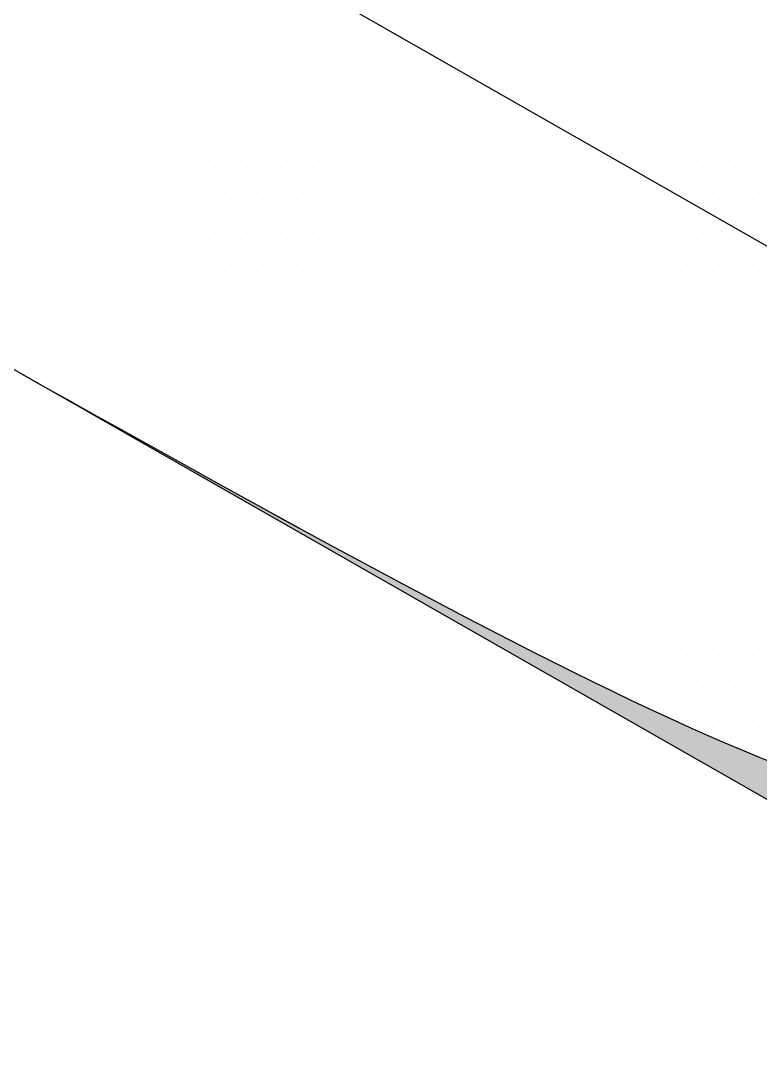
# Model space of a CAD drawing. Extents: x -1140 to 5605, y -816 to 2382.
# Drawn here: x 111.42 to 142.11, y 291.65 to 334.56 of the extents above; entities that cross this region are included whole.
import ezdxf

# ---------------------------------------------------------------- set-up
doc = ezdxf.new("R2010")
doc.units = 0
doc.header["$MEASUREMENT"] = 0
for name, color, linetype, lineweight in [('.ATI-HATCH', 7, 'Continuous', 0), ('G-ANNO-TTLB', 7, 'Continuous', 0), ('TYVEK', 7, 'Continuous', 0)]:
    doc.layers.add(name, color=color, linetype=linetype, lineweight=lineweight)

# ---------------------------------------------------------------- blocks, each defined once
blk = doc.blocks.new('Block_30')
at = {"layer": '.ATI-HATCH'}
for points, knots in [([(75.073, 375.904), (75.073, 375.904), (64.311, 369.781), (64.311, 369.781), (64.311, 369.781), (153.774, 318.696), (153.774, 318.696), (153.774, 318.696), (166.204, 323.866), (166.204, 323.866), (166.204, 323.866), (75.073, 375.904), (75.073, 375.904)], [0, 0, 0, 0, 1, 1, 1, 2, 2, 2, 3, 3, 3, 4, 4, 4, 4]), ([(64.311, 369.781), (64.311, 369.781), (52.638, 363.141), (52.638, 363.141), (52.638, 363.141), (44.237, 358.28), (44.237, 358.28), (44.237, 358.28), (111.455, 319.897), (111.455, 319.897), (130.326, 309.346), (149.197, 298.794), (152.049, 302.699), (152.433, 303.225), (152.527, 304.013), (152.291, 305.099), (151.742, 307.626), (149.406, 311.766), (147.07, 315.907), (147.07, 315.907), (153.774, 318.696), (153.774, 318.696), (153.774, 318.696), (64.311, 369.781), (64.311, 369.781)], [0, 0, 0, 0, 1, 1, 1, 2, 2, 2, 3, 3, 3, 4, 4, 4, 5, 5, 5, 6, 6, 6, 7, 7, 7, 8, 8, 8, 8])]:
    blk.add_open_spline(points, degree=3, knots=knots, dxfattribs=at)
at = {"layer": '.ATI-HATCH', "color": 8, "lineweight": 0, "true_color": 0x808080}
for points in [[(112.742, 333.887), (112.742, 333.887), (112.742, 333.887), (112.742, 333.887)], [(114.092, 333.887), (114.092, 333.887), (114.092, 333.887), (114.092, 333.887)], [(115.442, 333.887), (115.442, 333.887), (115.442, 333.887), (115.442, 333.887)], [(116.793, 333.887), (116.793, 333.887), (116.793, 333.887), (116.793, 333.887)], [(118.143, 333.887), (118.143, 333.887), (118.143, 333.887), (118.143, 333.887)], [(119.494, 333.887), (119.494, 333.887), (119.494, 333.887), (119.494, 333.887)], [(120.844, 333.887), (120.844, 333.887), (120.844, 333.887), (120.844, 333.887)], [(122.195, 333.887), (122.195, 333.887), (122.195, 333.887), (122.195, 333.887)], [(123.545, 333.887), (123.545, 333.887), (123.545, 333.887), (123.545, 333.887)], [(124.895, 333.887), (124.895, 333.887), (124.895, 333.887), (124.895, 333.887)], [(126.246, 333.887), (126.246, 333.887), (126.246, 333.887), (126.246, 333.887)], [(127.596, 333.887), (127.596, 333.887), (127.596, 333.887), (127.596, 333.887)], [(128.947, 333.887), (128.947, 333.887), (128.947, 333.887), (128.947, 333.887)], [(130.297, 333.887), (130.297, 333.887), (130.297, 333.887), (130.297, 333.887)], [(131.647, 333.887), (131.647, 333.887), (131.647, 333.887), (131.647, 333.887)], [(132.998, 333.887), (132.998, 333.887), (132.998, 333.887), (132.998, 333.887)], [(134.348, 333.887), (134.348, 333.887), (134.348, 333.887), (134.348, 333.887)], [(135.699, 333.887), (135.699, 333.887), (135.699, 333.887), (135.699, 333.887)], [(137.049, 333.887), (137.049, 333.887), (137.049, 333.887), (137.049, 333.887)], [(138.399, 333.887), (138.399, 333.887), (138.399, 333.887), (138.399, 333.887)], [(139.75, 333.887), (139.75, 333.887), (139.75, 333.887), (139.75, 333.887)], [(141.1, 333.887), (141.1, 333.887), (141.1, 333.887), (141.1, 333.887)], [(112.066, 332.537), (112.066, 332.537), (112.066, 332.537), (112.066, 332.537)], [(113.417, 332.537), (113.417, 332.537), (113.417, 332.537), (113.417, 332.537)], [(114.767, 332.537), (114.767, 332.537), (114.767, 332.537), (114.767, 332.537)], [(116.118, 332.537), (116.118, 332.537), (116.118, 332.537), (116.118, 332.537)], [(117.468, 332.537), (117.468, 332.537), (117.468, 332.537), (117.468, 332.537)], [(118.819, 332.537), (118.819, 332.537), (118.819, 332.537), (118.819, 332.537)], [(120.169, 332.537), (120.169, 332.537), (120.169, 332.537), (120.169, 332.537)], [(121.519, 332.537), (121.519, 332.537), (121.519, 332.537), (121.519, 332.537)], [(122.87, 332.537), (122.87, 332.537), (122.87, 332.537), (122.87, 332.537)], [(124.22, 332.537), (124.22, 332.537), (124.22, 332.537), (124.22, 332.537)], [(125.571, 332.537), (125.571, 332.537), (125.571, 332.537), (125.571, 332.537)], [(126.921, 332.537), (126.921, 332.537), (126.921, 332.537), (126.921, 332.537)], [(128.271, 332.537), (128.271, 332.537), (128.271, 332.537), (128.271, 332.537)], [(129.622, 332.537), (129.622, 332.537), (129.622, 332.537), (129.622, 332.537)], [(130.972, 332.537), (130.972, 332.537), (130.972, 332.537), (130.972, 332.537)], [(132.323, 332.537), (132.323, 332.537), (132.323, 332.537), (132.323, 332.537)], [(133.673, 332.537), (133.673, 332.537), (133.673, 332.537), (133.673, 332.537)], [(135.023, 332.537), (135.023, 332.537), (135.023, 332.537), (135.023, 332.537)], [(136.374, 332.537), (136.374, 332.537), (136.374, 332.537), (136.374, 332.537)], [(137.724, 332.537), (137.724, 332.537), (137.724, 332.537), (137.724, 332.537)], [(139.075, 332.537), (139.075, 332.537), (139.075, 332.537), (139.075, 332.537)], [(140.425, 332.537), (140.425, 332.537), (140.425, 332.537), (140.425, 332.537)], [(141.775, 332.537), (141.775, 332.537), (141.775, 332.537), (141.775, 332.537)], [(112.742, 331.186), (112.742, 331.186), (112.742, 331.186), (112.742, 331.186)], [(114.092, 331.186), (114.092, 331.186), (114.092, 331.186), (114.092, 331.186)], [(115.442, 331.186), (115.442, 331.186), (115.442, 331.186), (115.442, 331.186)], [(116.793, 331.186), (116.793, 331.186), (116.793, 331.186), (116.793, 331.186)], [(118.143, 331.186), (118.143, 331.186), (118.143, 331.186), (118.143, 331.186)], [(119.494, 331.186), (119.494, 331.186), (119.494, 331.186), (119.494, 331.186)], [(120.844, 331.186), (120.844, 331.186), (120.844, 331.186), (120.844, 331.186)], [(122.195, 331.186), (122.195, 331.186), (122.195, 331.186), (122.195, 331.186)], [(123.545, 331.186), (123.545, 331.186), (123.545, 331.186), (123.545, 331.186)], [(124.895, 331.186), (124.895, 331.186), (124.895, 331.186), (124.895, 331.186)], [(126.246, 331.186), (126.246, 331.186), (126.246, 331.186), (126.246, 331.186)], [(127.596, 331.186), (127.596, 331.186), (127.596, 331.186), (127.596, 331.186)], [(128.947, 331.186), (128.947, 331.186), (128.947, 331.186), (128.947, 331.186)], [(130.297, 331.186), (130.297, 331.186), (130.297, 331.186), (130.297, 331.186)], [(131.647, 331.186), (131.647, 331.186), (131.647, 331.186), (131.647, 331.186)], [(132.998, 331.186), (132.998, 331.186), (132.998, 331.186), (132.998, 331.186)], [(134.348, 331.186), (134.348, 331.186), (134.348, 331.186), (134.348, 331.186)], [(135.699, 331.186), (135.699, 331.186), (135.699, 331.186), (135.699, 331.186)], [(137.049, 331.186), (137.049, 331.186), (137.049, 331.186), (137.049, 331.186)], [(138.399, 331.186), (138.399, 331.186), (138.399, 331.186), (138.399, 331.186)], [(139.75, 331.186), (139.75, 331.186), (139.75, 331.186), (139.75, 331.186)], [(141.1, 331.186), (141.1, 331.186), (141.1, 331.186), (141.1, 331.186)], [(112.066, 329.836), (112.066, 329.836), (112.066, 329.836), (112.066, 329.836)], [(113.417, 329.836), (113.417, 329.836), (113.417, 329.836), (113.417, 329.836)], [(114.767, 329.836), (114.767, 329.836), (114.767, 329.836), (114.767, 329.836)], [(116.118, 329.836), (116.118, 329.836), (116.118, 329.836), (116.118, 329.836)], [(117.468, 329.836), (117.468, 329.836), (117.468, 329.836), (117.468, 329.836)], [(118.819, 329.836), (118.819, 329.836), (118.819, 329.836), (118.819, 329.836)], [(120.169, 329.836), (120.169, 329.836), (120.169, 329.836), (120.169, 329.836)], [(121.519, 329.836), (121.519, 329.836), (121.519, 329.836), (121.519, 329.836)], [(122.87, 329.836), (122.87, 329.836), (122.87, 329.836), (122.87, 329.836)], [(124.22, 329.836), (124.22, 329.836), (124.22, 329.836), (124.22, 329.836)], [(125.571, 329.836), (125.571, 329.836), (125.571, 329.836), (125.571, 329.836)], [(126.921, 329.836), (126.921, 329.836), (126.921, 329.836), (126.921, 329.836)], [(128.271, 329.836), (128.271, 329.836), (128.271, 329.836), (128.271, 329.836)], [(129.622, 329.836), (129.622, 329.836), (129.622, 329.836), (129.622, 329.836)], [(130.972, 329.836), (130.972, 329.836), (130.972, 329.836), (130.972, 329.836)], [(132.323, 329.836), (132.323, 329.836), (132.323, 329.836), (132.323, 329.836)], [(133.673, 329.836), (133.673, 329.836), (133.673, 329.836), (133.673, 329.836)], [(135.023, 329.836), (135.023, 329.836), (135.023, 329.836), (135.023, 329.836)], [(136.374, 329.836), (136.374, 329.836), (136.374, 329.836), (136.374, 329.836)], [(137.724, 329.836), (137.724, 329.836), (137.724, 329.836), (137.724, 329.836)], [(139.075, 329.836), (139.075, 329.836), (139.075, 329.836), (139.075, 329.836)], [(140.425, 329.836), (140.425, 329.836), (140.425, 329.836), (140.425, 329.836)], [(141.775, 329.836), (141.775, 329.836), (141.775, 329.836), (141.775, 329.836)], [(112.742, 328.486), (112.742, 328.486), (112.742, 328.486), (112.742, 328.486)], [(114.092, 328.486), (114.092, 328.486), (114.092, 328.486), (114.092, 328.486)], [(115.442, 328.486), (115.442, 328.486), (115.442, 328.486), (115.442, 328.486)], [(116.793, 328.486), (116.793, 328.486), (116.793, 328.486), (116.793, 328.486)], [(118.143, 328.486), (118.143, 328.486), (118.143, 328.486), (118.143, 328.486)], [(119.494, 328.486), (119.494, 328.486), (119.494, 328.486), (119.494, 328.486)], [(120.844, 328.486), (120.844, 328.486), (120.844, 328.486), (120.844, 328.486)], [(122.195, 328.486), (122.195, 328.486), (122.195, 328.486), (122.195, 328.486)], [(123.545, 328.486), (123.545, 328.486), (123.545, 328.486), (123.545, 328.486)], [(124.895, 328.486), (124.895, 328.486), (124.895, 328.486), (124.895, 328.486)], [(126.246, 328.486), (126.246, 328.486), (126.246, 328.486), (126.246, 328.486)], [(127.596, 328.486), (127.596, 328.486), (127.596, 328.486), (127.596, 328.486)], [(128.947, 328.486), (128.947, 328.486), (128.947, 328.486), (128.947, 328.486)], [(130.297, 328.486), (130.297, 328.486), (130.297, 328.486), (130.297, 328.486)], [(131.647, 328.486), (131.647, 328.486), (131.647, 328.486), (131.647, 328.486)], [(132.998, 328.486), (132.998, 328.486), (132.998, 328.486), (132.998, 328.486)], [(134.348, 328.486), (134.348, 328.486), (134.348, 328.486), (134.348, 328.486)], [(135.699, 328.486), (135.699, 328.486), (135.699, 328.486), (135.699, 328.486)], [(137.049, 328.486), (137.049, 328.486), (137.049, 328.486), (137.049, 328.486)], [(138.399, 328.486), (138.399, 328.486), (138.399, 328.486), (138.399, 328.486)], [(139.75, 328.486), (139.75, 328.486), (139.75, 328.486), (139.75, 328.486)], [(141.1, 328.486), (141.1, 328.486), (141.1, 328.486), (141.1, 328.486)], [(112.066, 327.135), (112.066, 327.135), (112.066, 327.135), (112.066, 327.135)], [(113.417, 327.135), (113.417, 327.135), (113.417, 327.135), (113.417, 327.135)], [(114.767, 327.135), (114.767, 327.135), (114.767, 327.135), (114.767, 327.135)], [(116.118, 327.135), (116.118, 327.135), (116.118, 327.135), (116.118, 327.135)], [(117.468, 327.135), (117.468, 327.135), (117.468, 327.135), (117.468, 327.135)], [(118.819, 327.135), (118.819, 327.135), (118.819, 327.135), (118.819, 327.135)], [(120.169, 327.135), (120.169, 327.135), (120.169, 327.135), (120.169, 327.135)], [(121.519, 327.135), (121.519, 327.135), (121.519, 327.135), (121.519, 327.135)], [(122.87, 327.135), (122.87, 327.135), (122.87, 327.135), (122.87, 327.135)], [(124.22, 327.135), (124.22, 327.135), (124.22, 327.135), (124.22, 327.135)], [(125.571, 327.135), (125.571, 327.135), (125.571, 327.135), (125.571, 327.135)], [(126.921, 327.135), (126.921, 327.135), (126.921, 327.135), (126.921, 327.135)], [(128.271, 327.135), (128.271, 327.135), (128.271, 327.135), (128.271, 327.135)], [(129.622, 327.135), (129.622, 327.135), (129.622, 327.135), (129.622, 327.135)], [(130.972, 327.135), (130.972, 327.135), (130.972, 327.135), (130.972, 327.135)], [(132.323, 327.135), (132.323, 327.135), (132.323, 327.135), (132.323, 327.135)], [(133.673, 327.135), (133.673, 327.135), (133.673, 327.135), (133.673, 327.135)], [(135.023, 327.135), (135.023, 327.135), (135.023, 327.135), (135.023, 327.135)], [(136.374, 327.135), (136.374, 327.135), (136.374, 327.135), (136.374, 327.135)], [(137.724, 327.135), (137.724, 327.135), (137.724, 327.135), (137.724, 327.135)], [(139.075, 327.135), (139.075, 327.135), (139.075, 327.135), (139.075, 327.135)], [(140.425, 327.135), (140.425, 327.135), (140.425, 327.135), (140.425, 327.135)], [(141.775, 327.135), (141.775, 327.135), (141.775, 327.135), (141.775, 327.135)], [(112.742, 325.785), (112.742, 325.785), (112.742, 325.785), (112.742, 325.785)], [(114.092, 325.785), (114.092, 325.785), (114.092, 325.785), (114.092, 325.785)], [(115.442, 325.785), (115.442, 325.785), (115.442, 325.785), (115.442, 325.785)], [(116.793, 325.785), (116.793, 325.785), (116.793, 325.785), (116.793, 325.785)], [(118.143, 325.785), (118.143, 325.785), (118.143, 325.785), (118.143, 325.785)], [(119.494, 325.785), (119.494, 325.785), (119.494, 325.785), (119.494, 325.785)], [(120.844, 325.785), (120.844, 325.785), (120.844, 325.785), (120.844, 325.785)], [(122.195, 325.785), (122.195, 325.785), (122.195, 325.785), (122.195, 325.785)], [(123.545, 325.785), (123.545, 325.785), (123.545, 325.785), (123.545, 325.785)], [(124.895, 325.785), (124.895, 325.785), (124.895, 325.785), (124.895, 325.785)], [(126.246, 325.785), (126.246, 325.785), (126.246, 325.785), (126.246, 325.785)], [(127.596, 325.785), (127.596, 325.785), (127.596, 325.785), (127.596, 325.785)], [(128.947, 325.785), (128.947, 325.785), (128.947, 325.785), (128.947, 325.785)], [(130.297, 325.785), (130.297, 325.785), (130.297, 325.785), (130.297, 325.785)], [(131.647, 325.785), (131.647, 325.785), (131.647, 325.785), (131.647, 325.785)], [(132.998, 325.785), (132.998, 325.785), (132.998, 325.785), (132.998, 325.785)], [(134.348, 325.785), (134.348, 325.785), (134.348, 325.785), (134.348, 325.785)], [(135.699, 325.785), (135.699, 325.785), (135.699, 325.785), (135.699, 325.785)], [(137.049, 325.785), (137.049, 325.785), (137.049, 325.785), (137.049, 325.785)], [(138.399, 325.785), (138.399, 325.785), (138.399, 325.785), (138.399, 325.785)], [(139.75, 325.785), (139.75, 325.785), (139.75, 325.785), (139.75, 325.785)], [(141.1, 325.785), (141.1, 325.785), (141.1, 325.785), (141.1, 325.785)], [(112.066, 324.434), (112.066, 324.434), (112.066, 324.434), (112.066, 324.434)], [(113.417, 324.434), (113.417, 324.434), (113.417, 324.434), (113.417, 324.434)], [(114.767, 324.434), (114.767, 324.434), (114.767, 324.434), (114.767, 324.434)], [(116.118, 324.434), (116.118, 324.434), (116.118, 324.434), (116.118, 324.434)], [(117.468, 324.434), (117.468, 324.434), (117.468, 324.434), (117.468, 324.434)], [(118.819, 324.434), (118.819, 324.434), (118.819, 324.434), (118.819, 324.434)], [(120.169, 324.434), (120.169, 324.434), (120.169, 324.434), (120.169, 324.434)], [(121.519, 324.434), (121.519, 324.434), (121.519, 324.434), (121.519, 324.434)], [(122.87, 324.434), (122.87, 324.434), (122.87, 324.434), (122.87, 324.434)], [(124.22, 324.434), (124.22, 324.434), (124.22, 324.434), (124.22, 324.434)], [(125.571, 324.434), (125.571, 324.434), (125.571, 324.434), (125.571, 324.434)], [(126.921, 324.434), (126.921, 324.434), (126.921, 324.434), (126.921, 324.434)], [(128.271, 324.434), (128.271, 324.434), (128.271, 324.434), (128.271, 324.434)], [(129.622, 324.434), (129.622, 324.434), (129.622, 324.434), (129.622, 324.434)], [(130.972, 324.434), (130.972, 324.434), (130.972, 324.434), (130.972, 324.434)], [(132.323, 324.434), (132.323, 324.434), (132.323, 324.434), (132.323, 324.434)], [(133.673, 324.434), (133.673, 324.434), (133.673, 324.434), (133.673, 324.434)], [(135.023, 324.434), (135.023, 324.434), (135.023, 324.434), (135.023, 324.434)], [(136.374, 324.434), (136.374, 324.434), (136.374, 324.434), (136.374, 324.434)], [(137.724, 324.434), (137.724, 324.434), (137.724, 324.434), (137.724, 324.434)], [(139.075, 324.434), (139.075, 324.434), (139.075, 324.434), (139.075, 324.434)], [(140.425, 324.434), (140.425, 324.434), (140.425, 324.434), (140.425, 324.434)], [(141.775, 324.434), (141.775, 324.434), (141.775, 324.434), (141.775, 324.434)], [(112.742, 323.084), (112.742, 323.084), (112.742, 323.084), (112.742, 323.084)], [(114.092, 323.084), (114.092, 323.084), (114.092, 323.084), (114.092, 323.084)], [(115.442, 323.084), (115.442, 323.084), (115.442, 323.084), (115.442, 323.084)], [(116.793, 323.084), (116.793, 323.084), (116.793, 323.084), (116.793, 323.084)], [(118.143, 323.084), (118.143, 323.084), (118.143, 323.084), (118.143, 323.084)], [(119.494, 323.084), (119.494, 323.084), (119.494, 323.084), (119.494, 323.084)], [(120.844, 323.084), (120.844, 323.084), (120.844, 323.084), (120.844, 323.084)], [(122.195, 323.084), (122.195, 323.084), (122.195, 323.084), (122.195, 323.084)], [(123.545, 323.084), (123.545, 323.084), (123.545, 323.084), (123.545, 323.084)], [(124.895, 323.084), (124.895, 323.084), (124.895, 323.084), (124.895, 323.084)], [(126.246, 323.084), (126.246, 323.084), (126.246, 323.084), (126.246, 323.084)], [(127.596, 323.084), (127.596, 323.084), (127.596, 323.084), (127.596, 323.084)], [(128.947, 323.084), (128.947, 323.084), (128.947, 323.084), (128.947, 323.084)], [(130.297, 323.084), (130.297, 323.084), (130.297, 323.084), (130.297, 323.084)], [(131.647, 323.084), (131.647, 323.084), (131.647, 323.084), (131.647, 323.084)], [(132.998, 323.084), (132.998, 323.084), (132.998, 323.084), (132.998, 323.084)], [(134.348, 323.084), (134.348, 323.084), (134.348, 323.084), (134.348, 323.084)], [(135.699, 323.084), (135.699, 323.084), (135.699, 323.084), (135.699, 323.084)], [(137.049, 323.084), (137.049, 323.084), (137.049, 323.084), (137.049, 323.084)], [(138.399, 323.084), (138.399, 323.084), (138.399, 323.084), (138.399, 323.084)], [(139.75, 323.084), (139.75, 323.084), (139.75, 323.084), (139.75, 323.084)], [(141.1, 323.084), (141.1, 323.084), (141.1, 323.084), (141.1, 323.084)], [(112.066, 321.734), (112.066, 321.734), (112.066, 321.734), (112.066, 321.734)], [(113.417, 321.734), (113.417, 321.734), (113.417, 321.734), (113.417, 321.734)], [(114.767, 321.734), (114.767, 321.734), (114.767, 321.734), (114.767, 321.734)], [(116.118, 321.734), (116.118, 321.734), (116.118, 321.734), (116.118, 321.734)], [(117.468, 321.734), (117.468, 321.734), (117.468, 321.734), (117.468, 321.734)], [(118.819, 321.734), (118.819, 321.734), (118.819, 321.734), (118.819, 321.734)], [(120.169, 321.734), (120.169, 321.734), (120.169, 321.734), (120.169, 321.734)], [(121.519, 321.734), (121.519, 321.734), (121.519, 321.734), (121.519, 321.734)], [(122.87, 321.734), (122.87, 321.734), (122.87, 321.734), (122.87, 321.734)], [(124.22, 321.734), (124.22, 321.734), (124.22, 321.734), (124.22, 321.734)], [(125.571, 321.734), (125.571, 321.734), (125.571, 321.734), (125.571, 321.734)], [(126.921, 321.734), (126.921, 321.734), (126.921, 321.734), (126.921, 321.734)], [(128.271, 321.734), (128.271, 321.734), (128.271, 321.734), (128.271, 321.734)], [(129.622, 321.734), (129.622, 321.734), (129.622, 321.734), (129.622, 321.734)], [(130.972, 321.734), (130.972, 321.734), (130.972, 321.734), (130.972, 321.734)], [(132.323, 321.734), (132.323, 321.734), (132.323, 321.734), (132.323, 321.734)], [(133.673, 321.734), (133.673, 321.734), (133.673, 321.734), (133.673, 321.734)], [(135.023, 321.734), (135.023, 321.734), (135.023, 321.734), (135.023, 321.734)], [(136.374, 321.734), (136.374, 321.734), (136.374, 321.734), (136.374, 321.734)], [(137.724, 321.734), (137.724, 321.734), (137.724, 321.734), (137.724, 321.734)], [(139.075, 321.734), (139.075, 321.734), (139.075, 321.734), (139.075, 321.734)], [(140.425, 321.734), (140.425, 321.734), (140.425, 321.734), (140.425, 321.734)], [(141.775, 321.734), (141.775, 321.734), (141.775, 321.734), (141.775, 321.734)], [(112.742, 320.383), (112.742, 320.383), (112.742, 320.383), (112.742, 320.383)], [(114.092, 320.383), (114.092, 320.383), (114.092, 320.383), (114.092, 320.383)], [(115.442, 320.383), (115.442, 320.383), (115.442, 320.383), (115.442, 320.383)], [(116.793, 320.383), (116.793, 320.383), (116.793, 320.383), (116.793, 320.383)], [(118.143, 320.383), (118.143, 320.383), (118.143, 320.383), (118.143, 320.383)], [(119.494, 320.383), (119.494, 320.383), (119.494, 320.383), (119.494, 320.383)], [(120.844, 320.383), (120.844, 320.383), (120.844, 320.383), (120.844, 320.383)], [(122.195, 320.383), (122.195, 320.383), (122.195, 320.383), (122.195, 320.383)], [(123.545, 320.383), (123.545, 320.383), (123.545, 320.383), (123.545, 320.383)], [(124.895, 320.383), (124.895, 320.383), (124.895, 320.383), (124.895, 320.383)], [(126.246, 320.383), (126.246, 320.383), (126.246, 320.383), (126.246, 320.383)], [(127.596, 320.383), (127.596, 320.383), (127.596, 320.383), (127.596, 320.383)], [(128.947, 320.383), (128.947, 320.383), (128.947, 320.383), (128.947, 320.383)], [(130.297, 320.383), (130.297, 320.383), (130.297, 320.383), (130.297, 320.383)], [(131.647, 320.383), (131.647, 320.383), (131.647, 320.383), (131.647, 320.383)], [(132.998, 320.383), (132.998, 320.383), (132.998, 320.383), (132.998, 320.383)], [(134.348, 320.383), (134.348, 320.383), (134.348, 320.383), (134.348, 320.383)], [(135.699, 320.383), (135.699, 320.383), (135.699, 320.383), (135.699, 320.383)], [(137.049, 320.383), (137.049, 320.383), (137.049, 320.383), (137.049, 320.383)], [(138.399, 320.383), (138.399, 320.383), (138.399, 320.383), (138.399, 320.383)], [(139.75, 320.383), (139.75, 320.383), (139.75, 320.383), (139.75, 320.383)], [(141.1, 320.383), (141.1, 320.383), (141.1, 320.383), (141.1, 320.383)], [(113.417, 319.033), (113.417, 319.033), (113.417, 319.033), (113.417, 319.033)], [(114.767, 319.033), (114.767, 319.033), (114.767, 319.033), (114.767, 319.033)], [(116.118, 319.033), (116.118, 319.033), (116.118, 319.033), (116.118, 319.033)], [(117.468, 319.033), (117.468, 319.033), (117.468, 319.033), (117.468, 319.033)], [(118.819, 319.033), (118.819, 319.033), (118.819, 319.033), (118.819, 319.033)], [(120.169, 319.033), (120.169, 319.033), (120.169, 319.033), (120.169, 319.033)], [(121.519, 319.033), (121.519, 319.033), (121.519, 319.033), (121.519, 319.033)], [(122.87, 319.033), (122.87, 319.033), (122.87, 319.033), (122.87, 319.033)], [(124.22, 319.033), (124.22, 319.033), (124.22, 319.033), (124.22, 319.033)], [(125.571, 319.033), (125.571, 319.033), (125.571, 319.033), (125.571, 319.033)], [(126.921, 319.033), (126.921, 319.033), (126.921, 319.033), (126.921, 319.033)], [(128.271, 319.033), (128.271, 319.033), (128.271, 319.033), (128.271, 319.033)], [(129.622, 319.033), (129.622, 319.033), (129.622, 319.033), (129.622, 319.033)], [(130.972, 319.033), (130.972, 319.033), (130.972, 319.033), (130.972, 319.033)], [(132.323, 319.033), (132.323, 319.033), (132.323, 319.033), (132.323, 319.033)], [(133.673, 319.033), (133.673, 319.033), (133.673, 319.033), (133.673, 319.033)], [(135.023, 319.033), (135.023, 319.033), (135.023, 319.033), (135.023, 319.033)], [(136.374, 319.033), (136.374, 319.033), (136.374, 319.033), (136.374, 319.033)], [(137.724, 319.033), (137.724, 319.033), (137.724, 319.033), (137.724, 319.033)], [(139.075, 319.033), (139.075, 319.033), (139.075, 319.033), (139.075, 319.033)], [(140.425, 319.033), (140.425, 319.033), (140.425, 319.033), (140.425, 319.033)], [(141.775, 319.033), (141.775, 319.033), (141.775, 319.033), (141.775, 319.033)], [(115.442, 317.682), (115.442, 317.682), (115.442, 317.682), (115.442, 317.682)], [(116.793, 317.682), (116.793, 317.682), (116.793, 317.682), (116.793, 317.682)], [(118.143, 317.682), (118.143, 317.682), (118.143, 317.682), (118.143, 317.682)], [(119.494, 317.682), (119.494, 317.682), (119.494, 317.682), (119.494, 317.682)], [(120.844, 317.682), (120.844, 317.682), (120.844, 317.682), (120.844, 317.682)], [(122.195, 317.682), (122.195, 317.682), (122.195, 317.682), (122.195, 317.682)], [(123.545, 317.682), (123.545, 317.682), (123.545, 317.682), (123.545, 317.682)], [(124.895, 317.682), (124.895, 317.682), (124.895, 317.682), (124.895, 317.682)], [(126.246, 317.682), (126.246, 317.682), (126.246, 317.682), (126.246, 317.682)], [(127.596, 317.682), (127.596, 317.682), (127.596, 317.682), (127.596, 317.682)], [(128.947, 317.682), (128.947, 317.682), (128.947, 317.682), (128.947, 317.682)], [(130.297, 317.682), (130.297, 317.682), (130.297, 317.682), (130.297, 317.682)], [(131.647, 317.682), (131.647, 317.682), (131.647, 317.682), (131.647, 317.682)], [(132.998, 317.682), (132.998, 317.682), (132.998, 317.682), (132.998, 317.682)], [(134.348, 317.682), (134.348, 317.682), (134.348, 317.682), (134.348, 317.682)], [(135.699, 317.682), (135.699, 317.682), (135.699, 317.682), (135.699, 317.682)], [(137.049, 317.682), (137.049, 317.682), (137.049, 317.682), (137.049, 317.682)], [(138.399, 317.682), (138.399, 317.682), (138.399, 317.682), (138.399, 317.682)], [(139.75, 317.682), (139.75, 317.682), (139.75, 317.682), (139.75, 317.682)], [(141.1, 317.682), (141.1, 317.682), (141.1, 317.682), (141.1, 317.682)], [(118.819, 316.332), (118.819, 316.332), (118.819, 316.332), (118.819, 316.332)], [(120.169, 316.332), (120.169, 316.332), (120.169, 316.332), (120.169, 316.332)], [(121.519, 316.332), (121.519, 316.332), (121.519, 316.332), (121.519, 316.332)], [(122.87, 316.332), (122.87, 316.332), (122.87, 316.332), (122.87, 316.332)], [(124.22, 316.332), (124.22, 316.332), (124.22, 316.332), (124.22, 316.332)], [(125.571, 316.332), (125.571, 316.332), (125.571, 316.332), (125.571, 316.332)], [(126.921, 316.332), (126.921, 316.332), (126.921, 316.332), (126.921, 316.332)], [(128.271, 316.332), (128.271, 316.332), (128.271, 316.332), (128.271, 316.332)], [(129.622, 316.332), (129.622, 316.332), (129.622, 316.332), (129.622, 316.332)], [(130.972, 316.332), (130.972, 316.332), (130.972, 316.332), (130.972, 316.332)], [(132.323, 316.332), (132.323, 316.332), (132.323, 316.332), (132.323, 316.332)], [(133.673, 316.332), (133.673, 316.332), (133.673, 316.332), (133.673, 316.332)], [(135.023, 316.332), (135.023, 316.332), (135.023, 316.332), (135.023, 316.332)], [(136.374, 316.332), (136.374, 316.332), (136.374, 316.332), (136.374, 316.332)], [(137.724, 316.332), (137.724, 316.332), (137.724, 316.332), (137.724, 316.332)], [(139.075, 316.332), (139.075, 316.332), (139.075, 316.332), (139.075, 316.332)], [(140.425, 316.332), (140.425, 316.332), (140.425, 316.332), (140.425, 316.332)], [(141.775, 316.332), (141.775, 316.332), (141.775, 316.332), (141.775, 316.332)], [(120.844, 314.982), (120.844, 314.982), (120.844, 314.982), (120.844, 314.982)], [(122.195, 314.982), (122.195, 314.982), (122.195, 314.982), (122.195, 314.982)], [(123.545, 314.982), (123.545, 314.982), (123.545, 314.982), (123.545, 314.982)], [(124.895, 314.982), (124.895, 314.982), (124.895, 314.982), (124.895, 314.982)], [(126.246, 314.982), (126.246, 314.982), (126.246, 314.982), (126.246, 314.982)], [(127.596, 314.982), (127.596, 314.982), (127.596, 314.982), (127.596, 314.982)], [(128.947, 314.982), (128.947, 314.982), (128.947, 314.982), (128.947, 314.982)], [(130.297, 314.982), (130.297, 314.982), (130.297, 314.982), (130.297, 314.982)], [(131.647, 314.982), (131.647, 314.982), (131.647, 314.982), (131.647, 314.982)], [(132.998, 314.982), (132.998, 314.982), (132.998, 314.982), (132.998, 314.982)], [(134.348, 314.982), (134.348, 314.982), (134.348, 314.982), (134.348, 314.982)], [(135.699, 314.982), (135.699, 314.982), (135.699, 314.982), (135.699, 314.982)], [(137.049, 314.982), (137.049, 314.982), (137.049, 314.982), (137.049, 314.982)], [(138.399, 314.982), (138.399, 314.982), (138.399, 314.982), (138.399, 314.982)], [(139.75, 314.982), (139.75, 314.982), (139.75, 314.982), (139.75, 314.982)], [(141.1, 314.982), (141.1, 314.982), (141.1, 314.982), (141.1, 314.982)], [(122.87, 313.631), (122.87, 313.631), (122.87, 313.631), (122.87, 313.631)], [(124.22, 313.631), (124.22, 313.631), (124.22, 313.631), (124.22, 313.631)], [(125.571, 313.631), (125.571, 313.631), (125.571, 313.631), (125.571, 313.631)], [(126.921, 313.631), (126.921, 313.631), (126.921, 313.631), (126.921, 313.631)], [(128.271, 313.631), (128.271, 313.631), (128.271, 313.631), (128.271, 313.631)], [(129.622, 313.631), (129.622, 313.631), (129.622, 313.631), (129.622, 313.631)], [(130.972, 313.631), (130.972, 313.631), (130.972, 313.631), (130.972, 313.631)], [(132.323, 313.631), (132.323, 313.631), (132.323, 313.631), (132.323, 313.631)], [(133.673, 313.631), (133.673, 313.631), (133.673, 313.631), (133.673, 313.631)], [(135.023, 313.631), (135.023, 313.631), (135.023, 313.631), (135.023, 313.631)], [(136.374, 313.631), (136.374, 313.631), (136.374, 313.631), (136.374, 313.631)], [(137.724, 313.631), (137.724, 313.631), (137.724, 313.631), (137.724, 313.631)], [(139.075, 313.631), (139.075, 313.631), (139.075, 313.631), (139.075, 313.631)], [(140.425, 313.631), (140.425, 313.631), (140.425, 313.631), (140.425, 313.631)], [(141.775, 313.631), (141.775, 313.631), (141.775, 313.631), (141.775, 313.631)], [(126.246, 312.281), (126.246, 312.281), (126.246, 312.281), (126.246, 312.281)], [(127.596, 312.281), (127.596, 312.281), (127.596, 312.281), (127.596, 312.281)], [(128.947, 312.281), (128.947, 312.281), (128.947, 312.281), (128.947, 312.281)], [(130.297, 312.281), (130.297, 312.281), (130.297, 312.281), (130.297, 312.281)], [(131.647, 312.281), (131.647, 312.281), (131.647, 312.281), (131.647, 312.281)], [(132.998, 312.281), (132.998, 312.281), (132.998, 312.281), (132.998, 312.281)], [(134.348, 312.281), (134.348, 312.281), (134.348, 312.281), (134.348, 312.281)], [(135.699, 312.281), (135.699, 312.281), (135.699, 312.281), (135.699, 312.281)], [(137.049, 312.281), (137.049, 312.281), (137.049, 312.281), (137.049, 312.281)], [(138.399, 312.281), (138.399, 312.281), (138.399, 312.281), (138.399, 312.281)], [(139.75, 312.281), (139.75, 312.281), (139.75, 312.281), (139.75, 312.281)], [(141.1, 312.281), (141.1, 312.281), (141.1, 312.281), (141.1, 312.281)], [(128.271, 310.93), (128.271, 310.93), (128.271, 310.93), (128.271, 310.93)], [(129.622, 310.93), (129.622, 310.93), (129.622, 310.93), (129.622, 310.93)], [(130.972, 310.93), (130.972, 310.93), (130.972, 310.93), (130.972, 310.93)], [(132.323, 310.93), (132.323, 310.93), (132.323, 310.93), (132.323, 310.93)], [(133.673, 310.93), (133.673, 310.93), (133.673, 310.93), (133.673, 310.93)], [(135.023, 310.93), (135.023, 310.93), (135.023, 310.93), (135.023, 310.93)], [(136.374, 310.93), (136.374, 310.93), (136.374, 310.93), (136.374, 310.93)], [(137.724, 310.93), (137.724, 310.93), (137.724, 310.93), (137.724, 310.93)], [(139.075, 310.93), (139.075, 310.93), (139.075, 310.93), (139.075, 310.93)], [(140.425, 310.93), (140.425, 310.93), (140.425, 310.93), (140.425, 310.93)], [(141.775, 310.93), (141.775, 310.93), (141.775, 310.93), (141.775, 310.93)], [(131.647, 309.58), (131.647, 309.58), (131.647, 309.58), (131.647, 309.58)], [(132.998, 309.58), (132.998, 309.58), (132.998, 309.58), (132.998, 309.58)], [(134.348, 309.58), (134.348, 309.58), (134.348, 309.58), (134.348, 309.58)], [(135.699, 309.58), (135.699, 309.58), (135.699, 309.58), (135.699, 309.58)], [(137.049, 309.58), (137.049, 309.58), (137.049, 309.58), (137.049, 309.58)], [(138.399, 309.58), (138.399, 309.58), (138.399, 309.58), (138.399, 309.58)], [(139.75, 309.58), (139.75, 309.58), (139.75, 309.58), (139.75, 309.58)], [(141.1, 309.58), (141.1, 309.58), (141.1, 309.58), (141.1, 309.58)], [(133.673, 308.229), (133.673, 308.229), (133.673, 308.229), (133.673, 308.229)], [(135.023, 308.229), (135.023, 308.229), (135.023, 308.229), (135.023, 308.229)], [(136.374, 308.229), (136.374, 308.229), (136.374, 308.229), (136.374, 308.229)], [(137.724, 308.229), (137.724, 308.229), (137.724, 308.229), (137.724, 308.229)], [(139.075, 308.229), (139.075, 308.229), (139.075, 308.229), (139.075, 308.229)], [(140.425, 308.229), (140.425, 308.229), (140.425, 308.229), (140.425, 308.229)], [(141.775, 308.229), (141.775, 308.229), (141.775, 308.229), (141.775, 308.229)], [(135.699, 306.879), (135.699, 306.879), (135.699, 306.879), (135.699, 306.879)], [(137.049, 306.879), (137.049, 306.879), (137.049, 306.879), (137.049, 306.879)], [(138.399, 306.879), (138.399, 306.879), (138.399, 306.879), (138.399, 306.879)], [(139.75, 306.879), (139.75, 306.879), (139.75, 306.879), (139.75, 306.879)], [(141.1, 306.879), (141.1, 306.879), (141.1, 306.879), (141.1, 306.879)], [(139.075, 305.529), (139.075, 305.529), (139.075, 305.529), (139.075, 305.529)], [(140.425, 305.529), (140.425, 305.529), (140.425, 305.529), (140.425, 305.529)], [(141.775, 305.529), (141.775, 305.529), (141.775, 305.529), (141.775, 305.529)]]:
    blk.add_open_spline(points, degree=3, dxfattribs=at)

msp = doc.modelspace()

# ---------------------------------------------------------------- hatches: boundary and pattern name
at = {"layer": '.ATI-HATCH', "true_color": 0x808080, "transparency": 33554483}
h = msp.add_hatch(color=8, dxfattribs=at)
edge = h.paths.add_edge_path()
edge.add_spline(control_points=[(169.434, 309.754), (169.434, 309.754), (152.058, 302.703), (152.058, 302.703), (149.197, 298.794), (130.326, 309.346), (111.455, 319.897), (111.455, 319.897), (177.17, 282.373), (177.17, 282.373), (177.17, 282.373), (180.175, 282.373), (180.175, 282.373), (180.175, 282.373), (198.772, 293.001), (198.772, 293.001), (198.772, 293.001), (169.434, 309.754), (169.434, 309.754)], knot_values=[0, 0, 0, 0, 1, 1, 1, 2, 2, 2, 3, 3, 3, 4, 4, 4, 5, 5, 5, 6, 6, 6, 6], degree=3, periodic=0)
at = {"layer": 'G-ANNO-TTLB', "true_color": 0xff00ff, "transparency": 33554687}
h = msp.add_hatch(color=6, dxfattribs=at)
edge = h.paths.add_edge_path()
edge.add_spline(control_points=[(1815.435, -731.698), (1815.435, -731.698), (-1114.083, -731.698), (-1114.083, -731.698), (-1114.083, -731.698), (-1114.083, 1725.302), (-1114.083, 1725.302), (-1114.083, 1725.302), (1815.435, 1725.302), (1815.435, 1725.302), (1815.435, 1725.302), (1815.435, -731.698), (1815.435, -731.698)], knot_values=[0, 0, 0, 0, 1, 1, 1, 2, 2, 2, 3, 3, 3, 4, 4, 4, 4], degree=3, periodic=0)
edge = h.paths.add_edge_path()
edge.add_spline(control_points=[(-1105.083, 1716.302), (-1105.083, 1716.302), (-1105.083, -722.698), (-1105.083, -722.698), (-1105.083, -722.698), (1806.435, -722.698), (1806.435, -722.698), (1806.435, -722.698), (1806.435, 1716.302), (1806.435, 1716.302), (1806.435, 1716.302), (-1105.083, 1716.302), (-1105.083, 1716.302)], knot_values=[0, 0, 0, 0, 1, 1, 1, 2, 2, 2, 3, 3, 3, 4, 4, 4, 4], degree=3, periodic=0)
edge.add_line((-1105.083, 1716.302), (-1105.083, 1716.302))

# ---------------------------------------------------------------- linework, layer by layer
at = {"layer": '.ATI-HATCH'}
msp.add_open_spline([(169.434, 309.754), (169.434, 309.754), (152.058, 302.703), (152.058, 302.703), (149.197, 298.794), (130.326, 309.346), (111.455, 319.897), (111.455, 319.897), (177.17, 282.373), (177.17, 282.373), (177.17, 282.373), (180.175, 282.373), (180.175, 282.373), (180.175, 282.373), (198.772, 293.001), (198.772, 293.001), (198.772, 293.001), (169.434, 309.754), (169.434, 309.754)], degree=3, knots=[0, 0, 0, 0, 1, 1, 1, 2, 2, 2, 3, 3, 3, 4, 4, 4, 5, 5, 5, 6, 6, 6, 6], dxfattribs=at)
at = {"layer": 'G-ANNO-TTLB'}
for points in [[(1815.435, -731.698), (1815.435, -731.698), (-1114.083, -731.698), (-1114.083, -731.698), (-1114.083, -731.698), (-1114.083, 1725.302), (-1114.083, 1725.302), (-1114.083, 1725.302), (1815.435, 1725.302), (1815.435, 1725.302), (1815.435, 1725.302), (1815.435, -731.698), (1815.435, -731.698)], [(-1105.083, 1716.302), (-1105.083, 1716.302), (-1105.083, -722.698), (-1105.083, -722.698), (-1105.083, -722.698), (1806.435, -722.698), (1806.435, -722.698), (1806.435, -722.698), (1806.435, 1716.302), (1806.435, 1716.302), (1806.435, 1716.302), (-1105.083, 1716.302), (-1105.083, 1716.302)]]:
    msp.add_open_spline(points, degree=3, knots=[0, 0, 0, 0, 1, 1, 1, 2, 2, 2, 3, 3, 3, 4, 4, 4, 4], dxfattribs=at)
at = {"layer": 'TYVEK', "color": 4, "lineweight": 25, "true_color": 0x00ffff}
for p, q in [((153.774, 318.696), (64.304, 369.785)), ((178.673, 281.515), (44.237, 358.28))]:
    msp.add_line(p, q, dxfattribs=at)
msp.add_open_spline([(111.455, 319.897), (132.867, 307.925), (154.278, 295.953), (152.291, 305.099), (151.742, 307.626), (149.406, 311.766), (147.07, 315.907)], degree=3, knots=[0, 0, 0, 0, 1, 1, 1, 2, 2, 2, 2], dxfattribs=at)

# ---------------------------------------------------------------- block references
at = {"layer": '.ATI-HATCH'}
msp.add_blockref('Block_30', (0, 0), dxfattribs=at)

doc.saveas('drawing.dxf')
